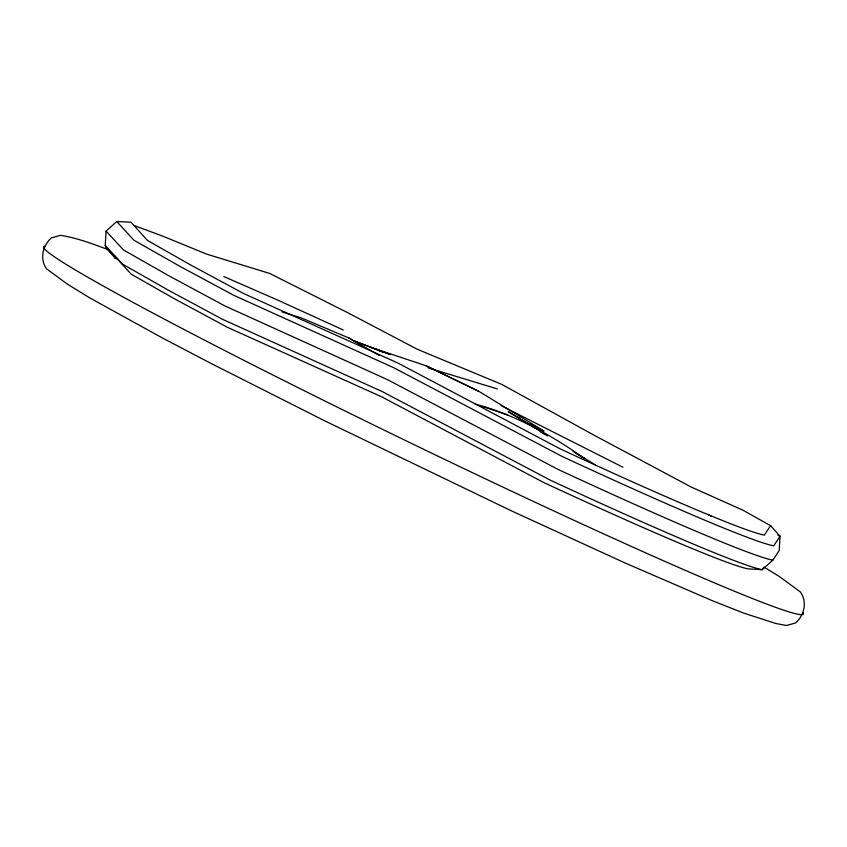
<?xml version="1.0" encoding="UTF-8"?>
<svg xmlns="http://www.w3.org/2000/svg" width="847" height="847" viewBox="0 0 847 847"><rect width="100%" height="100%" fill="white"/><g stroke="black" fill="none" stroke-linecap="round" stroke-linejoin="round"><path stroke-width="1.27" d="M117.68 259.097L115.234 258.314L105.843 247.589L105.24 245.355L106.087 231.072L116.78 221.501L131.052 222.242L147.42 240.421L191.337 265.365L243.83 293.623L398.196 363.183L560.238 448.899A356.269 14.293 25.8 0 0 764.343 535.124L770.548 525.648L743.221 510.339L691.131 487.004L593.906 435.114L501.731 384.379L417.253 349.239L348.032 312.861L269.664 273.433L206.742 254.153L162.021 235.858L133.985 225.482M109.295 250.087C93.371 244.127 77.331 237.933 60.465 235.328L51.413 237.869C42.721 245.588 39.481 258.854 46.521 268.785L67.612 284.285L89.623 297.816L162.38 337.964L210.903 363.363L324.93 420.948L511.704 510.985L624.832 562.884L712.687 600.851L743.666 613.09L775.841 623.498L786.535 625.499L795.587 622.958C804.279 615.24 807.519 601.973 800.479 592.042L779.388 576.542L763.983 567.067M763.602 567.575L762.205 569.703L748.039 568.856A356.269 14.293 25.8 0 1 543.922 482.631L381.881 396.925L227.525 327.355L175.033 299.107L131.116 274.153L114.737 255.974L115.234 258.314M105.24 245.355L122.317 264.02L167.695 289.822L222.316 319.213L382.304 391.61L550.497 480.26A369.525 14.833 25.8 0 0 762.205 569.703L772.845 560.163L779.198 550.55L780.045 536.267L770.548 525.648M428.031 367.82L497.38 388.942M281.924 311.897L300.907 317.731L348.678 337.889L379.107 355.38M530.264 423.722L544.007 431.081L478.873 391.356L426.041 365.766L371.579 347.577L353.347 340.642L390.107 354.47L371.579 347.577L382.516 352.161M475.135 404.072C514.955 414.712 551.175 434.966 584.663 458.587L575.664 453.103M482.43 406.422L507.639 414.956M223.777 276.556L277.922 300.177L343.289 330.002M478.873 391.356L426.041 365.766M501.085 405.649L622.947 467.237M517.676 416.978L519.963 418.206M777.8 535.008L780.045 536.267L773.735 545.839A369.525 14.833 25.8 0 1 562.027 456.406L393.834 367.757L233.846 295.359L179.225 265.958L133.858 240.167L116.78 221.501M348.678 337.889L361.447 345.237M547.469 435.919L540.799 431.885L544.166 433.939M573.027 451.387L595.261 464.844M708.156 514.267L711.279 516.437M106.087 231.072L123.45 249.95L169.432 276.09L224.931 305.958L387.248 379.53L557.993 469.397A375.02 15.045 25.8 0 0 772.845 560.163M803.136 612.868A421.891 16.929 25.8 0 1 415.697 445.448A421.891 16.929 25.8 0 1 44.764 246.212M526.495 422.589L508.211 411.653L541.212 431.61L526.495 422.589"/></g></svg>
